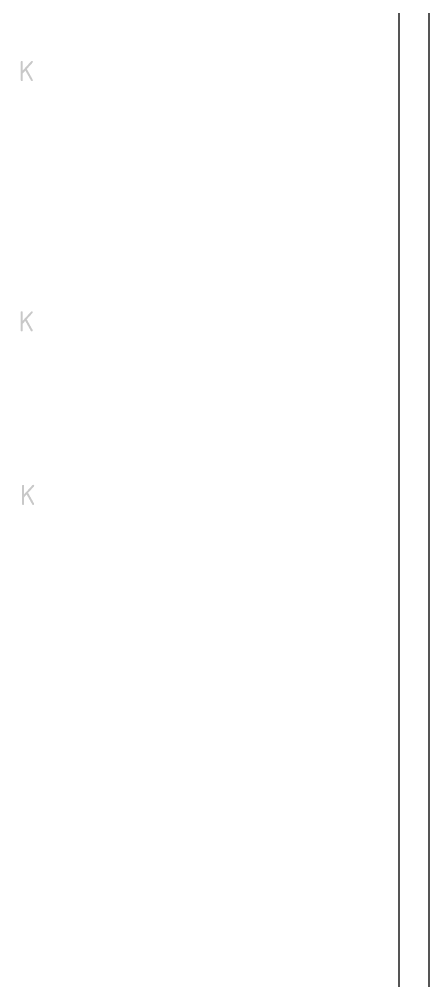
# Model space of a CAD drawing. Header units: millimetres. Extents: x 0 to 420, y 0 to 297.
# Drawn here: x 386.3 to 419.9, y 79 to 158 of the extents above; entities that cross this region are included whole.
import ezdxf

# ---------------------------------------------------------------- set-up
doc = ezdxf.new("R2010")
doc.units = ezdxf.units.MM
doc.layers.get('0').update_dxf_attribs({"linetype": 'CONTINUOUS'})

msp = doc.modelspace()

# ---------------------------------------------------------------- hatches: boundary and pattern name
at = {"true_color": 0x000007}
for points in [[(386.842478, 153.771296), (386.627504, 153.534825), (386.627504, 152.986917), (386.606834, 152.924423), (386.544822, 152.903683), (386.482328, 152.924423), (386.461588, 152.986917), (386.461588, 154.48071), (386.482328, 154.542722), (386.544822, 154.563392), (386.606834, 154.542722), (386.627504, 154.48071), (386.627504, 153.782871), (387.311562, 154.535831), (387.374401, 154.563392), (387.436688, 154.542722), (387.457634, 154.48071), (387.435035, 154.423935), (386.96099, 153.901934), (387.446059, 153.028258), (387.457634, 152.986917), (387.431727, 152.92959), (387.374401, 152.903683), (387.330648, 152.91457), (387.300538, 152.94778)], [(386.833662, 133.201612), (386.618688, 132.965141), (386.618688, 132.417233), (386.598018, 132.354739), (386.536006, 132.333999), (386.473512, 132.354739), (386.452772, 132.417233), (386.452772, 133.911026), (386.473512, 133.973038), (386.536006, 133.993709), (386.598018, 133.973038), (386.618688, 133.911026), (386.618688, 133.213188), (387.302746, 133.966148), (387.365585, 133.993709), (387.427872, 133.973038), (387.448818, 133.911026), (387.426219, 133.854251), (386.952174, 133.33225), (387.437243, 132.458574), (387.448818, 132.417233), (387.422911, 132.359907), (387.365585, 132.333999), (387.321832, 132.344886), (387.291722, 132.378097)], [(386.94845, 118.947951), (386.733476, 118.71148), (386.733476, 118.163572), (386.712805, 118.101078), (386.650794, 118.080339), (386.5883, 118.101078), (386.56756, 118.163572), (386.56756, 119.657365), (386.5883, 119.719377), (386.650794, 119.740048), (386.712805, 119.719377), (386.733476, 119.657365), (386.733476, 118.959527), (387.417534, 119.712487), (387.480373, 119.740048), (387.54266, 119.719377), (387.563606, 119.657365), (387.541006, 119.60059), (387.066961, 119.078589), (387.552031, 118.204913), (387.563606, 118.163572), (387.537699, 118.106246), (387.480373, 118.080339), (387.43662, 118.091225), (387.40651, 118.124436)]]:
    msp.add_hatch(color=0, dxfattribs=at).paths.add_polyline_path(points, flags=0)

# ---------------------------------------------------------------- linework, layer by layer
at = {"color": 0, "true_color": 0x000007}
msp.add_lwpolyline([(0, 0), (0, 296.587333), (419.946667, 296.587333), (419.946667, 0)], close=True, dxfattribs=at)
msp.add_lwpolyline([(9.948333, 2.455333), (9.948333, 294.132), (417.491333, 294.132), (417.491333, 2.455333), (3.937, 2.455333)], dxfattribs=at)

doc.saveas('drawing.dxf')
